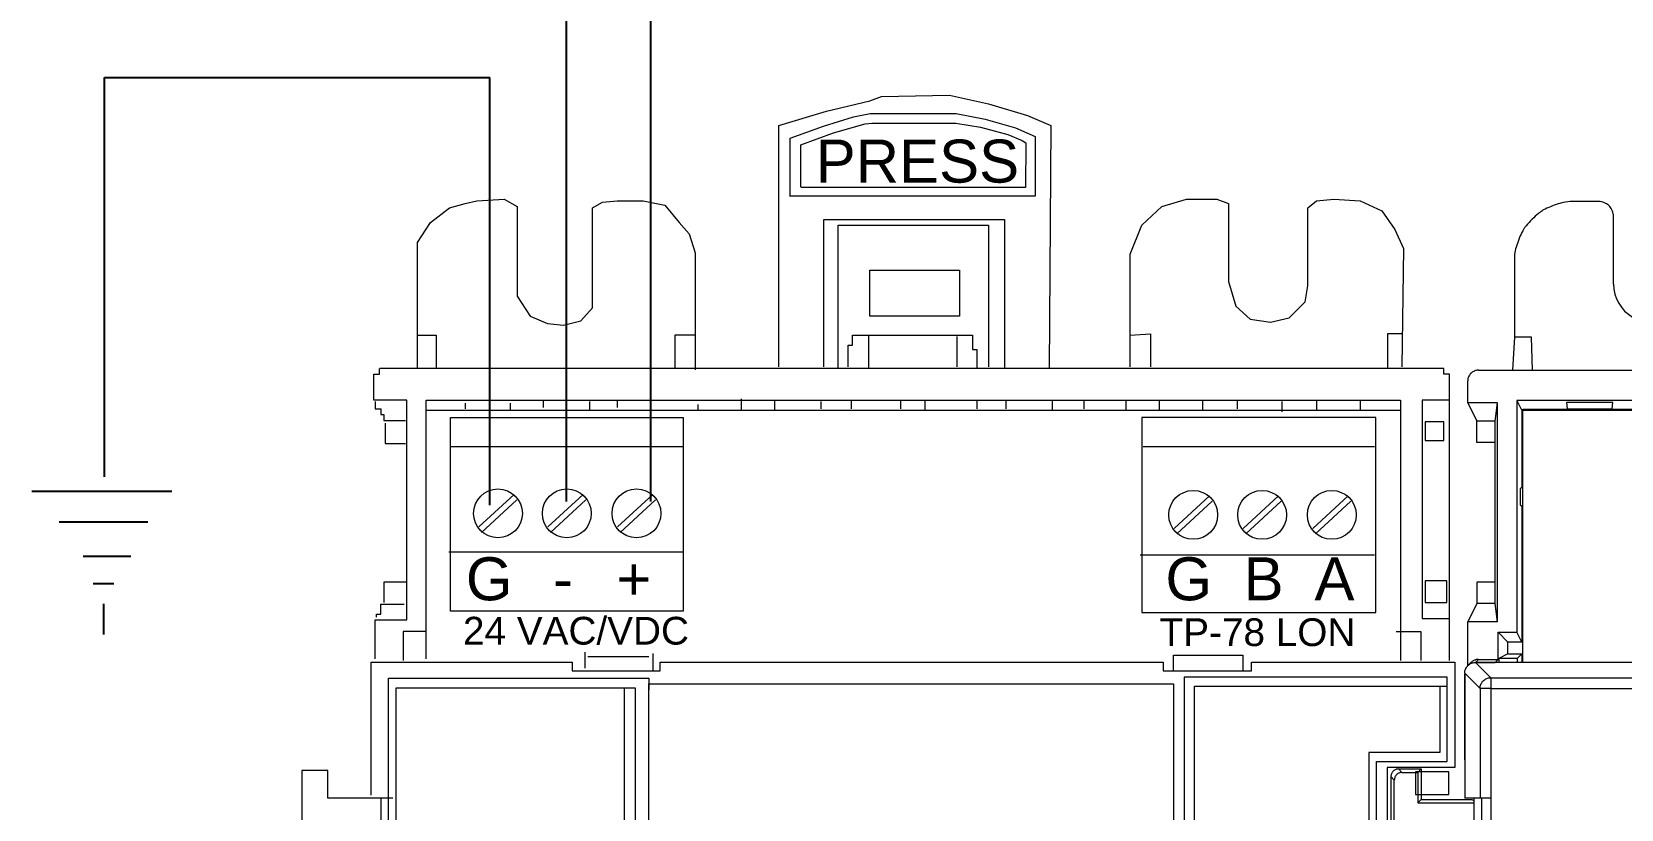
# Model space of a CAD drawing. Header units: inches. Extents: x 75782 to 87231, y -34126 to -18655.
# Drawn here: x 76879.1 to 77052.9, y -28344.5 to -28259.5 of the extents above; entities that cross this region are included whole.
import ezdxf

# ---------------------------------------------------------------- set-up
doc = ezdxf.new("R2010")
doc.units = ezdxf.units.IN
doc.header["$MEASUREMENT"] = 0
doc.layers.add('12-24v-wiring', color=7, linetype='Continuous')
doc.layers.add('COMPONENTES', color=251, linetype='Continuous', lineweight=18)
doc.styles.add('ARIAL', font='arial.ttf')

# ---------------------------------------------------------------- blocks, each defined once
blk = doc.blocks.new('AK2-CM')
at = {"linetype": 'Continuous'}
for p, q in [((32117.4, 22733.28), (32126.89, 22735.49)), ((32117.4, 22733.28), (32126.89, 22735.49)), ((32126.89, 22735.49), (32129.42, 22736.44)), ((32126.89, 22735.49), (32129.42, 22736.44)), ((32129.42, 22736.44), (32144.28, 22736.75)), ((32129.42, 22736.44), (32144.28, 22736.75)), ((32144.28, 22736.75), (32152.82, 22734.86)), ((32144.28, 22736.75), (32152.82, 22734.86)), ((32152.82, 22734.86), (32161.36, 22732.33)), ((32152.82, 22734.86), (32161.36, 22732.33)), ((32106.96, 22730.12), (32117.4, 22733.28)), ((32106.96, 22730.12), (32117.4, 22733.28)), ((32116.74, 22729.99), (32123.28, 22731.99)), ((32116.74, 22729.99), (32123.28, 22731.99)), ((32123.28, 22731.99), (32126.95, 22732.73)), ((32123.28, 22731.99), (32126.95, 22732.73)), ((32126.95, 22732.73), (32145.71, 22732.73)), ((32126.95, 22732.73), (32145.71, 22732.73)), ((32145.71, 22732.73), (32152.12, 22731.53)), ((32145.71, 22732.73), (32152.12, 22731.53)), ((32152.12, 22731.53), (32158.72, 22729.59)), ((32152.12, 22731.53), (32158.72, 22729.59)), ((32161.36, 22732.33), (32166.42, 22730.12)), ((32161.36, 22732.33), (32166.42, 22730.12)), ((32106.96, 22677.35), (32106.96, 22730.12)), ((32106.96, 22677.35), (32106.96, 22730.12)), ((32109.46, 22727.39), (32116.74, 22729.99)), ((32109.46, 22727.39), (32116.74, 22729.99)), ((32111.73, 22725.92), (32118.94, 22728.53)), ((32111.73, 22725.92), (32118.94, 22728.53)), ((32118.94, 22728.53), (32125.81, 22730.46)), ((32118.94, 22728.53), (32125.81, 22730.46)), ((32125.81, 22730.46), (32127.28, 22730.66)), ((32125.81, 22730.46), (32127.28, 22730.66)), ((32127.28, 22730.66), (32145.64, 22730.66)), ((32127.28, 22730.66), (32145.64, 22730.66)), ((32145.64, 22730.66), (32151.05, 22729.79)), ((32145.64, 22730.66), (32151.05, 22729.79)), ((32151.05, 22729.79), (32157.06, 22728.19)), ((32151.05, 22729.79), (32157.06, 22728.19)), ((32157.06, 22728.19), (32160.19, 22726.86)), ((32157.06, 22728.19), (32160.19, 22726.86)), ((32158.72, 22729.59), (32163.06, 22727.72)), ((32158.72, 22729.59), (32163.06, 22727.72)), ((32163.06, 22727.72), (32163.06, 22714.65)), ((32163.06, 22727.72), (32163.06, 22714.65)), ((32166.42, 22730.12), (32166.1, 22677.03)), ((32166.42, 22730.12), (32166.1, 22677.03)), ((32109.46, 22714.58), (32109.46, 22727.39)), ((32109.46, 22714.58), (32109.46, 22727.39)), ((32111.73, 22716.65), (32111.73, 22725.92)), ((32111.73, 22716.65), (32111.73, 22725.92)), ((32160.19, 22726.86), (32160.99, 22726.32)), ((32160.19, 22726.86), (32160.99, 22726.32)), ((32160.99, 22726.32), (32160.93, 22716.59)), ((32160.99, 22726.32), (32160.93, 22716.59)), ((32038.34, 22713.05), (32040.87, 22713.68)), ((32038.34, 22713.05), (32040.87, 22713.68)), ((32040.87, 22713.68), (32046.88, 22714)), ((32040.87, 22713.68), (32046.88, 22714)), ((32046.88, 22714), (32049.72, 22712.42)), ((32046.88, 22714), (32049.72, 22712.42)), ((32068.38, 22713.37), (32071.54, 22713.68)), ((32068.38, 22713.37), (32071.54, 22713.68)), ((32071.54, 22713.68), (32077.24, 22713.68)), ((32071.54, 22713.68), (32077.24, 22713.68)), ((32077.24, 22713.68), (32081.98, 22712.74)), ((32077.24, 22713.68), (32081.98, 22712.74)), ((32163.06, 22714.65), (32109.53, 22714.65)), ((32163.06, 22714.65), (32109.53, 22714.65)), ((32160.93, 22716.59), (32111.8, 22716.59)), ((32160.93, 22716.59), (32111.8, 22716.59)), ((32190.77, 22712.42), (32196.14, 22714)), ((32190.77, 22712.42), (32196.14, 22714)), ((32196.14, 22714), (32202.78, 22714)), ((32196.14, 22714), (32202.78, 22714)), ((32202.78, 22714), (32205.31, 22713.05)), ((32202.78, 22714), (32205.31, 22713.05)), ((32222.71, 22712.1), (32224.6, 22713.68)), ((32222.71, 22712.1), (32224.6, 22713.68)), ((32224.6, 22713.68), (32228.4, 22714)), ((32224.6, 22713.68), (32228.4, 22714)), ((32228.4, 22714), (32234.09, 22713.68)), ((32228.4, 22714), (32234.09, 22713.68)), ((32234.09, 22713.68), (32238.84, 22711.47)), ((32234.09, 22713.68), (32238.84, 22711.47)), ((32030.75, 22708.95), (32034.86, 22712.1)), ((32030.75, 22708.95), (32034.86, 22712.1)), ((32034.86, 22712.1), (32038.34, 22713.05)), ((32034.86, 22712.1), (32038.34, 22713.05)), ((32049.72, 22712.42), (32049.72, 22692.83)), ((32049.72, 22712.42), (32049.72, 22692.83)), ((32066.17, 22712.1), (32068.38, 22713.37)), ((32066.17, 22712.1), (32068.38, 22713.37)), ((32066.17, 22690.3), (32066.17, 22712.1)), ((32066.17, 22690.3), (32066.17, 22712.1)), ((32081.98, 22712.74), (32085.14, 22708.95)), ((32081.98, 22712.74), (32085.14, 22708.95)), ((32186.34, 22708.31), (32190.77, 22712.42)), ((32186.34, 22708.31), (32190.77, 22712.42)), ((32205.31, 22713.05), (32205.31, 22695.99)), ((32205.31, 22713.05), (32205.31, 22695.99)), ((32222.71, 22695.04), (32222.71, 22712.1)), ((32222.71, 22695.04), (32222.71, 22712.1)), ((32238.84, 22711.47), (32241.68, 22707.37)), ((32238.84, 22711.47), (32241.68, 22707.37)), ((32027.9, 22704.52), (32030.75, 22708.95)), ((32027.9, 22704.52), (32030.75, 22708.95)), ((32085.14, 22708.95), (32087.36, 22706.42)), ((32085.14, 22708.95), (32087.36, 22706.42)), ((32116.77, 22709.58), (32156.3, 22709.58)), ((32116.77, 22709.58), (32156.3, 22709.58)), ((32116.77, 22677.35), (32116.77, 22709.58)), ((32116.77, 22677.35), (32116.77, 22709.58)), ((32119.93, 22708.31), (32152.82, 22708.31)), ((32119.93, 22708.31), (32152.82, 22708.31)), ((32119.93, 22677.03), (32119.93, 22708.31)), ((32119.93, 22677.03), (32119.93, 22708.31)), ((32152.82, 22708.31), (32152.82, 22677.35)), ((32152.82, 22708.31), (32152.82, 22677.35)), ((32156.3, 22709.58), (32156.3, 22677.03)), ((32156.3, 22709.58), (32156.3, 22677.03)), ((32183.81, 22701.99), (32186.34, 22708.31)), ((32183.81, 22701.99), (32186.34, 22708.31)), ((32241.68, 22707.37), (32243.58, 22703.26)), ((32241.68, 22707.37), (32243.58, 22703.26)), ((32027.9, 22677.03), (32027.9, 22704.52)), ((32027.9, 22677.03), (32027.9, 22704.52)), ((32087.36, 22706.42), (32088.62, 22702.31)), ((32087.36, 22706.42), (32088.62, 22702.31)), ((32243.58, 22703.26), (32243.26, 22677.35)), ((32243.58, 22703.26), (32243.26, 22677.35)), ((32088.62, 22702.31), (32088.62, 22676.71)), ((32088.62, 22702.31), (32088.62, 22676.71)), ((32183.81, 22677.35), (32183.81, 22701.99)), ((32183.81, 22677.35), (32183.81, 22701.99)), ((32049.72, 22692.83), (32052.57, 22688.41)), ((32049.72, 22692.83), (32052.57, 22688.41)), ((32205.31, 22695.99), (32206.9, 22690.62)), ((32205.31, 22695.99), (32206.9, 22690.62)), ((32222.07, 22691.57), (32222.71, 22695.04)), ((32222.07, 22691.57), (32222.71, 22695.04)), ((32063.64, 22687.46), (32066.17, 22690.3)), ((32063.64, 22687.46), (32066.17, 22690.3)), ((32206.9, 22690.62), (32210.06, 22687.77)), ((32206.9, 22690.62), (32210.06, 22687.77)), ((32218.6, 22688.09), (32222.07, 22691.57)), ((32218.6, 22688.09), (32222.07, 22691.57)), ((32052.57, 22688.41), (32056.37, 22686.83)), ((32052.57, 22688.41), (32056.37, 22686.83)), ((32056.37, 22686.83), (32059.84, 22686.51)), ((32056.37, 22686.83), (32059.84, 22686.51)), ((32059.84, 22686.51), (32063.64, 22687.46)), ((32059.84, 22686.51), (32063.64, 22687.46)), ((32210.06, 22687.77), (32214.48, 22687.14)), ((32210.06, 22687.77), (32214.48, 22687.14)), ((32214.48, 22687.14), (32218.6, 22688.09)), ((32214.48, 22687.14), (32218.6, 22688.09)), ((32027.9, 22684.3), (32032.01, 22684.3)), ((32027.9, 22684.3), (32032.01, 22684.3)), ((32032.01, 22684.3), (32032.01, 22677.03)), ((32032.01, 22684.3), (32032.01, 22677.03)), ((32084.19, 22684.3), (32084.19, 22677.03)), ((32088.62, 22684.3), (32084.19, 22684.3)), ((32084.19, 22684.3), (32084.19, 22677.03)), ((32088.62, 22684.3), (32084.19, 22684.3)), ((32123.09, 22684.3), (32149.34, 22684.3)), ((32123.09, 22684.3), (32149.34, 22684.3)), ((32123.09, 22682.09), (32123.09, 22684.3)), ((32123.09, 22682.09), (32123.09, 22684.3)), ((32126.57, 22684.3), (32126.57, 22677.03)), ((32126.57, 22684.3), (32126.57, 22677.03)), ((32145.86, 22683.98), (32145.86, 22677.35)), ((32145.86, 22683.98), (32145.86, 22677.35)), ((32149.34, 22684.3), (32149.34, 22681.14)), ((32149.34, 22684.3), (32149.34, 22681.14)), ((32183.81, 22684.3), (32188.24, 22684.61)), ((32183.81, 22684.3), (32188.24, 22684.61)), ((32188.24, 22684.61), (32188.24, 22677.35)), ((32188.24, 22684.61), (32188.24, 22677.35)), ((32240.1, 22684.61), (32240.1, 22677.03)), ((32243.26, 22684.61), (32240.1, 22684.61)), ((32240.1, 22684.61), (32240.1, 22677.03)), ((32243.26, 22684.61), (32240.1, 22684.61)), ((32122.14, 22682.09), (32123.09, 22682.09)), ((32122.14, 22677.35), (32122.14, 22682.09)), ((32122.14, 22682.09), (32123.09, 22682.09)), ((32122.14, 22677.35), (32122.14, 22682.09)), ((32149.34, 22681.14), (32150.29, 22681.14)), ((32149.34, 22681.14), (32150.29, 22681.14)), ((32150.29, 22681.14), (32150.29, 22677.03)), ((32150.29, 22681.14), (32150.29, 22677.03)), ((32018.32, 22675.77), (32019.58, 22675.77)), ((32018.32, 22670.08), (32018.32, 22675.77)), ((32018.32, 22675.77), (32019.58, 22675.77)), ((32018.32, 22670.08), (32018.32, 22675.77)), ((32019.58, 22675.77), (32019.58, 22677.03)), ((32019.58, 22675.77), (32019.58, 22677.03)), ((32252.43, 22677.03), (32019.68, 22677.03)), ((32252.43, 22677.03), (32019.68, 22677.03)), ((32252.43, 22675.77), (32252.43, 22677.03)), ((32252.43, 22675.77), (32252.43, 22677.03)), ((32253.7, 22675.77), (32252.43, 22675.77)), ((32253.7, 22675.77), (32252.43, 22675.77)), ((32253.7, 22613.2), (32253.7, 22675.77)), ((32253.7, 22613.2), (32253.7, 22675.77)), ((32025.59, 22670.08), (32018.32, 22670.08)), ((32025.59, 22670.08), (32018.32, 22670.08)), ((32018.63, 22669.76), (32018.63, 22668.18)), ((32018.63, 22669.76), (32018.63, 22668.18)), ((32025.59, 22622.05), (32025.59, 22670.08)), ((32025.59, 22622.05), (32025.59, 22670.08)), ((32029.8, 22670.08), (32242.95, 22670.08)), ((32029.8, 22670.08), (32242.95, 22670.08)), ((32029.8, 22613.52), (32029.8, 22670.08)), ((32029.8, 22613.52), (32029.8, 22670.08)), ((32038.34, 22669.45), (32038.34, 22668.18)), ((32038.34, 22669.45), (32038.34, 22668.18)), ((32048.14, 22669.45), (32048.14, 22667.87)), ((32048.14, 22669.45), (32048.14, 22667.87)), ((32055.42, 22670.08), (32055.42, 22668.5)), ((32055.42, 22670.08), (32055.42, 22668.5)), ((32065.54, 22669.76), (32065.54, 22667.87)), ((32065.54, 22669.76), (32065.54, 22667.87)), ((32071.54, 22670.08), (32071.54, 22668.5)), ((32071.54, 22670.08), (32071.54, 22668.5)), ((32089.25, 22669.13), (32089.25, 22667.87)), ((32089.25, 22669.13), (32089.25, 22667.87)), ((32098.74, 22670.39), (32098.74, 22667.87)), ((32098.74, 22670.39), (32098.74, 22667.87)), ((32106.01, 22670.08), (32106.01, 22667.87)), ((32106.01, 22670.08), (32106.01, 22667.87)), ((32116.13, 22669.76), (32116.13, 22668.18)), ((32116.13, 22669.76), (32116.13, 22668.18)), ((32122.78, 22670.08), (32122.78, 22668.18)), ((32122.78, 22670.08), (32122.78, 22668.18)), ((32133.53, 22670.08), (32133.53, 22668.18)), ((32133.53, 22670.08), (32133.53, 22668.18)), ((32138.9, 22670.08), (32138.9, 22667.87)), ((32138.9, 22670.08), (32138.9, 22667.87)), ((32150.29, 22670.08), (32150.29, 22668.18)), ((32150.29, 22670.08), (32150.29, 22668.18)), ((32156.61, 22670.08), (32156.61, 22668.18)), ((32156.61, 22670.08), (32156.61, 22668.18)), ((32166.73, 22670.08), (32166.73, 22667.87)), ((32166.73, 22670.08), (32166.73, 22667.87)), ((32173.69, 22670.08), (32173.69, 22668.18)), ((32173.69, 22670.08), (32173.69, 22668.18)), ((32182.86, 22670.08), (32182.86, 22667.87)), ((32182.86, 22670.08), (32182.86, 22667.87)), ((32190.13, 22670.08), (32190.13, 22667.87)), ((32190.13, 22670.08), (32190.13, 22667.87)), ((32199.62, 22670.08), (32199.62, 22667.87)), ((32199.62, 22670.08), (32199.62, 22667.87)), ((32207.21, 22670.08), (32207.21, 22668.18)), ((32207.21, 22670.08), (32207.21, 22668.18)), ((32217.01, 22669.76), (32217.01, 22667.55)), ((32217.01, 22669.76), (32217.01, 22667.55)), ((32224.6, 22670.08), (32224.6, 22667.87)), ((32224.6, 22670.08), (32224.6, 22667.87)), ((32234.09, 22670.08), (32234.09, 22667.87)), ((32234.09, 22670.08), (32234.09, 22667.87)), ((32242.95, 22670.08), (32242.95, 22613.2)), ((32242.95, 22670.08), (32242.95, 22613.2)), ((32247.69, 22670.08), (32247.69, 22622.36)), ((32247.69, 22670.08), (32247.69, 22622.36)), ((32253.7, 22670.08), (32247.69, 22670.08)), ((32253.7, 22670.08), (32247.69, 22670.08)), ((32018.63, 22668.18), (32019.9, 22668.18)), ((32018.63, 22668.18), (32019.9, 22668.18)), ((32019.9, 22668.18), (32019.9, 22666.92)), ((32019.9, 22668.18), (32019.9, 22666.92)), ((32019.9, 22666.92), (32020.53, 22666.92)), ((32019.9, 22666.92), (32020.53, 22666.92)), ((32020.53, 22666.92), (32020.53, 22665.65)), ((32020.53, 22666.92), (32020.53, 22665.65)), ((32020.53, 22665.65), (32025.27, 22665.65)), ((32020.53, 22665.65), (32025.27, 22665.65)), ((32020.85, 22665.02), (32020.85, 22660.6)), ((32020.85, 22665.02), (32020.85, 22660.6)), ((32029.8, 22667.87), (32242.95, 22667.87)), ((32029.8, 22667.87), (32242.95, 22667.87)), ((32020.85, 22660.6), (32025.27, 22660.6)), ((32020.85, 22660.6), (32025.27, 22660.6)), ((32035.08, 22659.97), (32085.99, 22659.97)), ((32035.08, 22659.97), (32085.99, 22659.97)), ((32186.66, 22659.97), (32237.25, 22659.97)), ((32186.66, 22659.97), (32237.25, 22659.97)), ((32049.05, 22649.48), (32041.33, 22642.36)), ((32049.05, 22649.48), (32041.33, 22642.36)), ((32049.65, 22648.3), (32041.93, 22641.18)), ((32049.65, 22648.3), (32041.93, 22641.18)), ((32064.12, 22649.48), (32056.4, 22642.36)), ((32064.12, 22649.48), (32056.4, 22642.36)), ((32064.71, 22648.3), (32056.99, 22641.18)), ((32064.71, 22648.3), (32056.99, 22641.18)), ((32079.37, 22649.48), (32071.65, 22642.36)), ((32079.37, 22649.48), (32071.65, 22642.36)), ((32079.96, 22648.3), (32072.24, 22641.18)), ((32079.96, 22648.3), (32072.24, 22641.18)), ((32201.16, 22649.17), (32193.44, 22642.05)), ((32201.16, 22649.17), (32193.44, 22642.05)), ((32201.76, 22647.98), (32194.04, 22640.86)), ((32201.76, 22647.98), (32194.04, 22640.86)), ((32216.23, 22649.17), (32208.51, 22642.05)), ((32216.23, 22649.17), (32208.51, 22642.05)), ((32216.82, 22647.98), (32209.1, 22640.86)), ((32216.82, 22647.98), (32209.1, 22640.86)), ((32231.48, 22649.17), (32223.76, 22642.05)), ((32231.48, 22649.17), (32223.76, 22642.05)), ((32232.07, 22647.98), (32224.35, 22640.86)), ((32232.07, 22647.98), (32224.35, 22640.86)), ((32034.76, 22636.9), (32085.99, 22636.9)), ((32034.76, 22636.9), (32085.99, 22636.9)), ((32186.02, 22636.27), (32237.25, 22636.27)), ((32186.02, 22636.27), (32237.25, 22636.27)), ((32025.59, 22630.26), (32020.53, 22630.26)), ((32025.59, 22630.26), (32020.53, 22630.26)), ((32020.53, 22630.26), (32020.53, 22625.84)), ((32020.53, 22630.26), (32020.53, 22625.84)), ((32018.95, 22623.31), (32019.9, 22623.31)), ((32018.95, 22622.68), (32018.95, 22623.31)), ((32018.95, 22623.31), (32019.9, 22623.31)), ((32018.95, 22622.68), (32018.95, 22623.31)), ((32019.9, 22625.52), (32023.38, 22625.52)), ((32019.9, 22623.31), (32019.9, 22625.52)), ((32019.9, 22625.52), (32023.38, 22625.52)), ((32019.9, 22623.31), (32019.9, 22625.52)), ((32023.38, 22625.52), (32024.96, 22625.52)), ((32023.38, 22625.52), (32024.96, 22625.52)), ((32018.63, 22622.05), (32025.59, 22622.05)), ((32018.63, 22622.05), (32025.59, 22622.05)), ((32018.63, 22613.52), (32018.63, 22622.05)), ((32018.63, 22613.52), (32018.63, 22622.05)), ((32247.69, 22622.36), (32253.7, 22622.36)), ((32247.69, 22622.36), (32253.7, 22622.36)), ((32024.74, 22619.52), (32024.74, 22613.2)), ((32029.8, 22619.52), (32024.74, 22619.52)), ((32024.74, 22619.52), (32024.74, 22613.2)), ((32029.8, 22619.52), (32024.74, 22619.52)), ((32242, 22619.52), (32247.37, 22619.52)), ((32242, 22619.52), (32247.37, 22619.52)), ((32247.37, 22619.52), (32247.37, 22613.2)), ((32247.37, 22619.52), (32247.37, 22613.2)), ((32017.75, 22583.72), (32017.75, 22612.79)), ((32017.75, 22583.72), (32017.75, 22612.79)), ((32017.75, 22612.79), (32061.71, 22612.79)), ((32017.75, 22612.79), (32061.71, 22612.79)), ((32061.71, 22612.79), (32061.71, 22610.89)), ((32061.71, 22612.79), (32061.71, 22610.89)), ((32064.56, 22611.53), (32064.56, 22615)), ((32064.56, 22611.53), (32064.56, 22615)), ((32065.19, 22614.05), (32078.47, 22614.05)), ((32065.19, 22614.05), (32078.47, 22614.05)), ((32079.42, 22610.89), (32079.42, 22614.69)), ((32079.42, 22610.89), (32079.42, 22614.69)), ((32081, 22612.79), (32191.05, 22612.79)), ((32081, 22612.79), (32191.05, 22612.79)), ((32081, 22610.89), (32081, 22612.79)), ((32081, 22610.89), (32081, 22612.79)), ((32191.05, 22612.79), (32191.05, 22610.89)), ((32191.05, 22612.79), (32191.05, 22610.89)), ((32193.27, 22614.37), (32208.44, 22614.37)), ((32193.27, 22610.89), (32193.27, 22614.37)), ((32193.27, 22614.37), (32208.44, 22614.37)), ((32193.27, 22610.89), (32193.27, 22614.37)), ((32208.44, 22614.37), (32208.44, 22610.89)), ((32208.44, 22614.37), (32208.44, 22610.89)), ((32210.34, 22612.79), (32253.67, 22612.79)), ((32210.34, 22612.79), (32253.67, 22612.79)), ((32210.34, 22610.89), (32210.34, 22612.79)), ((32210.34, 22610.89), (32210.34, 22612.79)), ((32253.49, 22612.79), (32254.81, 22612.79)), ((32253.49, 22612.79), (32254.81, 22612.79)), ((32254.81, 22612.79), (32254.81, 22589.78)), ((32254.81, 22612.79), (32254.81, 22589.78)), ((32021.55, 22557.81), (32021.55, 22609.31)), ((32021.55, 22557.81), (32021.55, 22609.31)), ((32021.55, 22609.31), (32078.47, 22609.31)), ((32021.55, 22609.31), (32078.47, 22609.31)), ((32061.71, 22610.89), (32081, 22610.89)), ((32061.71, 22610.89), (32081, 22610.89)), ((32078.47, 22609.31), (32078.47, 22606.79)), ((32078.47, 22609.31), (32078.47, 22606.79)), ((32191.05, 22610.89), (32210.34, 22610.89)), ((32191.05, 22610.89), (32210.34, 22610.89)), ((32195.59, 22609.51), (32195.59, 22413.43)), ((32195.59, 22609.51), (32195.59, 22413.43)), ((32253.16, 22609.51), (32195.59, 22609.51)), ((32253.16, 22609.51), (32195.59, 22609.51)), ((32253.16, 22591.1), (32253.16, 22609.51)), ((32253.16, 22591.1), (32253.16, 22609.51)), ((32023.13, 22607.1), (32023.13, 22560.02)), ((32023.13, 22607.1), (32023.13, 22560.02)), ((32075.62, 22607.1), (32023.13, 22607.1)), ((32075.62, 22607.1), (32023.13, 22607.1)), ((32073.09, 22607.1), (32073.09, 22412.61)), ((32073.09, 22607.1), (32073.09, 22412.61)), ((32075.62, 22412.93), (32075.62, 22607.1)), ((32075.62, 22412.93), (32075.62, 22607.1)), ((32078.47, 22413.24), (32078.47, 22608.05)), ((32078.47, 22413.24), (32078.47, 22608.05)), ((32078.47, 22608.05), (32193.27, 22608.05)), ((32078.47, 22608.05), (32193.27, 22608.05)), ((32193.27, 22608.05), (32193.27, 22412.93)), ((32193.27, 22608.05), (32193.27, 22412.93)), ((32197.89, 22413.1), (32197.89, 22607.53)), ((32197.89, 22413.1), (32197.89, 22607.53)), ((32197.89, 22607.53), (32253.16, 22607.53)), ((32197.89, 22607.53), (32253.16, 22607.53)), ((32251.52, 22607.53), (32251.52, 22593.07)), ((32251.52, 22607.53), (32251.52, 22593.07)), ((32236.05, 22593.07), (32236.05, 22559.87)), ((32236.05, 22593.07), (32236.05, 22559.87)), ((32251.52, 22593.07), (32236.05, 22593.07)), ((32251.52, 22593.07), (32236.05, 22593.07)), ((32002.57, 22589.09), (32002.57, 22553.7)), ((32008.26, 22589.09), (32002.57, 22589.09)), ((32002.57, 22589.09), (32002.57, 22553.7)), ((32008.26, 22589.09), (32002.57, 22589.09)), ((32008.26, 22583.09), (32008.26, 22589.09)), ((32008.26, 22583.09), (32008.26, 22589.09)), ((32237.7, 22591.1), (32253.16, 22591.1)), ((32237.7, 22553.95), (32237.7, 22591.1)), ((32237.7, 22591.1), (32253.16, 22591.1)), ((32237.7, 22553.95), (32237.7, 22591.1)), ((32240, 22589.78), (32240, 22552.31)), ((32254.81, 22589.78), (32240, 22589.78)), ((32240, 22589.78), (32240, 22552.31)), ((32254.81, 22589.78), (32240, 22589.78)), ((32022.5, 22583.09), (32008.26, 22583.09)), ((32022.5, 22583.09), (32008.26, 22583.09)), ((32019.97, 22502.98), (32019.97, 22583.09)), ((32019.97, 22502.98), (32019.97, 22583.09))]:
    blk.add_line(p, q, dxfattribs=at)
for points in [[(32126.89, 22698.52), (32146.49, 22698.52), (32146.49, 22688.41), (32126.89, 22688.41)], [(32126.89, 22698.52), (32146.49, 22698.52), (32146.49, 22688.41), (32126.89, 22688.41)], [(32035.08, 22666.29), (32085.99, 22666.29), (32085.99, 22623.94), (32035.08, 22623.94)], [(32035.08, 22666.29), (32085.99, 22666.29), (32085.99, 22623.94), (32035.08, 22623.94)], [(32237.57, 22666.29), (32186.34, 22666.29), (32186.34, 22623.63), (32237.57, 22623.63)], [(32237.57, 22666.29), (32186.34, 22666.29), (32186.34, 22623.63), (32237.57, 22623.63)], [(32252.43, 22665.34), (32248.32, 22665.34), (32248.32, 22661.23), (32252.43, 22661.23)], [(32252.43, 22665.34), (32248.32, 22665.34), (32248.32, 22661.23), (32252.43, 22661.23)], [(32253.07, 22630.58), (32248.32, 22630.58), (32248.32, 22625.84), (32253.07, 22625.84)], [(32253.07, 22630.58), (32248.32, 22630.58), (32248.32, 22625.84), (32253.07, 22625.84)], [(32253.49, 22588.8), (32246.25, 22588.8), (32246.25, 22583.87), (32253.49, 22583.87)], [(32253.49, 22588.8), (32246.25, 22588.8), (32246.25, 22583.87), (32253.49, 22583.87)]]:
    blk.add_lwpolyline(points, close=True, dxfattribs=at)
for centre in [(32045.49, 22645.33), (32045.49, 22645.33), (32060.56, 22645.33), (32060.56, 22645.33), (32075.8, 22645.33), (32075.8, 22645.33), (32197.6, 22645.01), (32197.6, 22645.01), (32212.67, 22645.01), (32212.67, 22645.01), (32227.92, 22645.01), (32227.92, 22645.01)]:
    blk.add_circle(centre, 5.34, dxfattribs=at)
at = {"linetype": 'Continuous', "style": 'ARIAL'}
for s, height, p in [('PRESS', 9.401, (32115, 22717.64)), ('PRESS', 9.401, (32115, 22717.64)), ('G', 9.4, (32038.48, 22626.33)), ('+', 9.4, (32071.41, 22626.33)), ('G', 9.4, (32191.52, 22626.33)), ('B', 9.4, (32208.63, 22626.33)), ('A', 9.4, (32224.13, 22626.33)), ('-', 9.4, (32057.53, 22626.33)), ('24 VAC/VDC', 6.066, (32037.84, 22616.65)), ('TP-78 LON', 6.066, (32190.23, 22616.33))]:
    blk.add_text(s, height=height, dxfattribs=at).set_placement(p)
blk = doc.blocks.new('AK2-XM')
at = {"layer": 'COMPONENTES'}
for p, q in [((31793.91, 23424.56), (31791.35, 23424.56)), ((31795.57, 23415.51), (31795.57, 23422.9)), ((31784.72, 23417.93), (31784.72, 23409.72)), ((31784.72, 23409.72), (31784.5, 23406.11)), ((31786.6, 23409.72), (31784.72, 23409.72)), ((31786.72, 23406.11), (31786.6, 23409.72)), ((31780.79, 23406.11), (32015.82, 23406.11)), ((31779.63, 23402.55), (31779.63, 23404.95)), ((31782.86, 23402.55), (31779.63, 23402.55)), ((31779.63, 23402.55), (31780.62, 23400.55)), ((31782.62, 23400.55), (31782.86, 23402.55)), ((31782.86, 23378.6), (31782.86, 23402.55)), ((32011.63, 23402.79), (31784.98, 23402.79)), ((31784.98, 23402.79), (31784.98, 23377.47)), ((31784.98, 23402.79), (31785.52, 23401.72)), ((31795.48, 23402.57), (31790.42, 23402.57)), ((31790.42, 23402.57), (31790.48, 23401.9)), ((31795.42, 23401.9), (31795.48, 23402.57)), ((31782.62, 23400.55), (31780.62, 23400.55)), ((31780.62, 23398.2), (31780.62, 23400.55)), ((31782.62, 23398.2), (31782.62, 23400.55)), ((31813, 23401.72), (31785.52, 23401.72)), ((31785.52, 23401.72), (31785.52, 23393.3)), ((31785.66, 23401.84), (32010.95, 23401.84)), ((31785.66, 23374.17), (31785.66, 23401.84)), ((31790.48, 23401.9), (31795.42, 23401.9)), ((31782.62, 23398.2), (31780.62, 23398.2)), ((31782.62, 23382.95), (31782.62, 23398.2)), ((31785.52, 23393.3), (31785.37, 23393.15)), ((31785.37, 23393.15), (31785.37, 23391.4)), ((31785.37, 23391.4), (31785.52, 23391.26)), ((31785.52, 23391.26), (31785.52, 23376.4)), ((31782.62, 23382.95), (31780.62, 23382.95)), ((31780.62, 23382.95), (31780.62, 23380.6)), ((31782.62, 23380.6), (31782.62, 23382.95)), ((31780.62, 23380.6), (31779.63, 23378.6)), ((31782.62, 23380.6), (31780.62, 23380.6)), ((31782.86, 23378.6), (31782.62, 23380.6)), ((31782.86, 23378.6), (31779.63, 23378.6)), ((31779.63, 23373.82), (31779.63, 23378.6)), ((31782.95, 23374.5), (31782.95, 23377.47)), ((31782.95, 23377.47), (31784.02, 23376.4)), ((31782.95, 23377.47), (31784.98, 23377.47)), ((31784.02, 23375.1), (31784.02, 23376.4)), ((31785.52, 23376.4), (31784.02, 23376.4)), ((31785.52, 23376.4), (31784.98, 23377.47)), ((31780.46, 23374.17), (31780.79, 23374.5)), ((31800.9, 23374.17), (31780.46, 23374.17)), ((31782.13, 23372.5), (31780.46, 23374.17)), ((31780.46, 23374.17), (31782.62, 23374.17)), ((31780.79, 23374.5), (31782.95, 23374.5)), ((31782.62, 23374.17), (31782.95, 23374.5)), ((31784.02, 23375.1), (31783.03, 23374.61)), ((31785.02, 23374.61), (31783.03, 23374.61)), ((31783.03, 23374.61), (31783.03, 23374.17)), ((31784.02, 23375.1), (31785.52, 23375.1)), ((31785.52, 23375.1), (31785.02, 23374.61)), ((31785.02, 23374.61), (31785.02, 23374.17)), ((31785.52, 23375.1), (31785.52, 23374.17)), ((31779.3, 23373.01), (31779.3, 23359.34)), ((31780.97, 23371.34), (31779.3, 23373.01)), ((31779.64, 23373.83), (31779.97, 23374.16)), ((31782.13, 23372.5), (31822.62, 23372.5)), ((31782.13, 23372.5), (31782.13, 23371.34)), ((31780.97, 23371.34), (31780.97, 23359.34)), ((31782.13, 23371.34), (31780.97, 23371.34)), ((31782.13, 23371.34), (31820.7, 23371.34)), ((31782.13, 23371.34), (31782.13, 23359.34)), ((31772.04, 23362.53), (31772.42, 23362.15)), ((31772.04, 23362.53), (31774.53, 23362.53)), ((31772.42, 23362.15), (31774.15, 23362.15)), ((31774.53, 23362.53), (31774.15, 23362.15)), ((31774.15, 23362.15), (31774.15, 23358.83)), ((31774.53, 23362.53), (31774.53, 23359.21)), ((31771.21, 23361.7), (31771.21, 23344.27)), ((31771.21, 23361.7), (31771.59, 23361.32)), ((31771.59, 23344.65), (31771.59, 23361.32)), ((31774.53, 23359.21), (31774.15, 23358.83)), ((31774.15, 23358.83), (31780.3, 23358.83)), ((31774.53, 23359.21), (31780.06, 23359.21)), ((31780.3, 23359.34), (31779.3, 23359.34)), ((31780.06, 23359.21), (31780.3, 23359.09)), ((31780.3, 23359.34), (31780.3, 23341.05)), ((31780.97, 23359.34), (31780.3, 23359.34)), ((31781.13, 23359.34), (31780.97, 23359.34)), ((31781.13, 23359.34), (31781.13, 23347.4)), ((31782.13, 23359.34), (31781.13, 23359.34)), ((31782.13, 23359.34), (31782.13, 23347.48))]:
    blk.add_line(p, q, dxfattribs=at)
at = {"layer": 'COMPONENTES', "linetype": 'Continuous'}
blk.add_line((31779.3, 23363.54), (31779.3, 23372.88), dxfattribs=at)
at = {"layer": 'COMPONENTES'}
blk.add_ellipse((31799.72, 23415.51), major_axis=(-2.93, 2.93), ratio=1, start_param=0.785398, end_param=3.926991, dxfattribs=at)
for points, knots in [([(31791.35, 23424.56), (31791, 23424.55), (31790.37, 23424.54), (31789.48, 23424.3), (31788.69, 23424), (31788.06, 23423.72), (31787.63, 23423.47), (31787.2, 23423.14), (31786.66, 23422.61), (31786.14, 23422.07), (31785.8, 23421.65), (31785.55, 23421.21), (31785.28, 23420.59), (31784.97, 23419.8), (31784.73, 23418.9), (31784.72, 23418.28), (31784.72, 23417.93)], [0, 0, 0, 0, 1.171819, 2.089433, 3.092899, 4.011979, 4.376041, 4.764493, 5.830552, 6.896612, 7.285064, 7.649125, 8.568205, 9.571671, 10.489286, 11.661105, 11.661105, 11.661105, 11.661105]), ([(31795.57, 23422.9), (31795.57, 23423.02), (31795.56, 23423.23), (31795.46, 23423.52), (31795.32, 23423.77), (31795.2, 23423.96), (31795.1, 23424.09), (31794.97, 23424.19), (31794.78, 23424.31), (31794.53, 23424.45), (31794.24, 23424.55), (31794.03, 23424.56), (31793.91, 23424.56)], [0, 0, 0, 0, 0.390691, 0.696847, 1.03087, 1.336915, 1.458029, 1.579143, 1.885188, 2.21921, 2.525366, 2.916058, 2.916058, 2.916058, 2.916058]), ([(31780.79, 23406.11), (31780.71, 23406.11), (31780.56, 23406.11), (31780.36, 23406.03), (31780.18, 23405.94), (31780.05, 23405.86), (31779.96, 23405.78), (31779.88, 23405.7), (31779.8, 23405.56), (31779.71, 23405.39), (31779.63, 23405.18), (31779.63, 23405.04), (31779.63, 23404.95)], [0, 0, 0, 0, 0.273484, 0.487793, 0.721609, 0.93584, 1.02062, 1.1054, 1.319632, 1.553447, 1.767756, 2.04124, 2.04124, 2.04124, 2.04124]), ([(31779.3, 23373.01), (31779.3, 23373.09), (31779.3, 23373.24), (31779.38, 23373.44), (31779.47, 23373.61), (31779.55, 23373.75), (31779.63, 23373.84), (31779.72, 23373.91), (31779.85, 23374), (31780.03, 23374.09), (31780.23, 23374.16), (31780.38, 23374.17), (31780.46, 23374.17)], [0, 0, 0, 0, 0.273484, 0.487793, 0.721609, 0.93584, 1.02062, 1.1054, 1.319632, 1.553447, 1.767756, 2.04124, 2.04124, 2.04124, 2.04124]), ([(31780.79, 23374.5), (31780.73, 23374.5), (31780.62, 23374.5), (31780.48, 23374.46), (31780.35, 23374.41), (31780.22, 23374.35), (31780.09, 23374.27), (31780.01, 23374.2), (31779.97, 23374.16)], [0, 0, 0, 0, 0.204052, 0.355071, 0.510957, 0.666849, 0.817954, 1.02213, 1.02213, 1.02213, 1.02213]), ([(31780.97, 23371.34), (31780.97, 23371.42), (31780.97, 23371.57), (31781.05, 23371.77), (31781.14, 23371.94), (31781.22, 23372.08), (31781.3, 23372.17), (31781.39, 23372.24), (31781.52, 23372.33), (31781.7, 23372.42), (31781.9, 23372.49), (31782.05, 23372.5), (31782.13, 23372.5)], [0, 0, 0, 0, 0.273176, 0.487294, 0.721112, 0.935365, 1.020165, 1.104966, 1.319219, 1.553037, 1.767154, 2.040331, 2.040331, 2.040331, 2.040331]), ([(31772.04, 23362.53), (31771.98, 23362.52), (31771.88, 23362.52), (31771.73, 23362.47), (31771.61, 23362.4), (31771.51, 23362.34), (31771.45, 23362.29), (31771.4, 23362.23), (31771.34, 23362.13), (31771.27, 23362.01), (31771.22, 23361.86), (31771.22, 23361.75), (31771.21, 23361.7)], [0, 0, 0, 0, 0.195377, 0.348493, 0.515601, 0.668718, 0.729318, 0.789917, 0.943034, 1.110142, 1.263258, 1.458635, 1.458635, 1.458635, 1.458635]), ([(31772.42, 23362.15), (31772.36, 23362.14), (31772.26, 23362.14), (31772.11, 23362.09), (31771.99, 23362.02), (31771.89, 23361.96), (31771.83, 23361.91), (31771.78, 23361.85), (31771.72, 23361.75), (31771.65, 23361.63), (31771.6, 23361.48), (31771.59, 23361.38), (31771.59, 23361.32)], [0, 0, 0, 0, 0.195377, 0.348493, 0.515601, 0.668718, 0.729318, 0.789917, 0.943034, 1.110142, 1.263258, 1.458635, 1.458635, 1.458635, 1.458635])]:
    blk.add_open_spline(points, degree=3, knots=knots, dxfattribs=at)

msp = doc.modelspace()

# ---------------------------------------------------------------- linework, layer by layer
at = {"layer": '12-24v-wiring', "color": 1, "linetype": 'Continuous'}
msp.add_line((76946.77, -28244.55), (76946.77, -28310.9), dxfattribs=at)
at = {"layer": '12-24v-wiring', "color": 251, "linetype": 'Continuous'}
msp.add_line((76937.54, -28254.55), (76937.54, -28310.87), dxfattribs=at)
at = {"layer": '12-24v-wiring', "color": 5, "linetype": 'Continuous'}
for p, q in [((76887.03, -28308.19), (76887.03, -28264.55)), ((76887.03, -28264.55), (76929.2, -28264.55)), ((76929.2, -28311.27), (76929.2, -28264.55)), ((76879.09, -28309.76), (76894.4, -28309.76)), ((76882.07, -28313.12), (76891.78, -28313.12)), ((76884.69, -28316.85), (76889.92, -28316.85)), ((76885.81, -28319.83), (76888.05, -28319.83)), ((76886.93, -28322.07), (76886.93, -28325.43))]:
    msp.add_line(p, q, dxfattribs=at)

# ---------------------------------------------------------------- block references
at = {"layer": 'COMPONENTES', "xscale": 0.5, "yscale": 0.5, "zscale": 0.5}
msp.add_blockref('AK2-CM', (60907.33, -39634.85), dxfattribs=at)
at = {"layer": 'COMPONENTES'}
msp.add_blockref('AK2-XM', (45256.54, -51702.65), dxfattribs=at)

doc.saveas('drawing.dxf')
